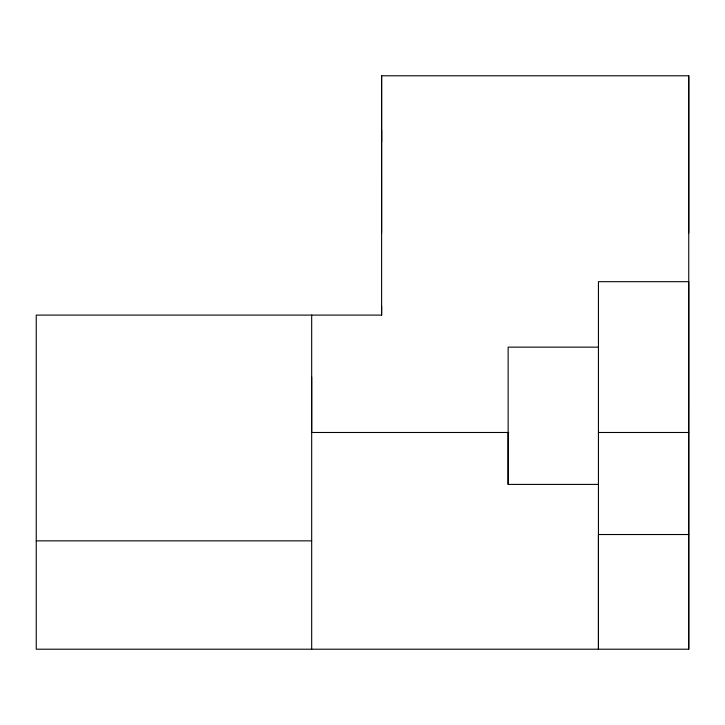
<?xml version="1.0" encoding="UTF-8"?>
<svg xmlns="http://www.w3.org/2000/svg" width="725" height="725" viewBox="0 0 725 725"><rect width="100%" height="100%" fill="white"/><g stroke="black" fill="none" stroke-linecap="round" stroke-linejoin="round"><path stroke-width="1.09" d="M311.678 376.973L311.668 432.481L508.696 432.481M381.622 306.059L381.613 315.094L36.25 315.094L36.25 649.21L688.75 649.21L688.75 75.79L381.613 75.79L381.613 315.094M598.442 484.409L508.143 484.409L508.143 347.148L598.442 347.148M598.442 432.481L688.75 432.481M688.741 534.524L598.442 534.524L598.442 649.21L598.442 281.681L688.75 281.681L688.741 649.21M36.25 540.85L311.678 540.85M688.75 75.79L688.75 233.124M508.143 432.481L508.143 484.409M381.613 75.79L381.622 233.124M381.613 129.965L381.622 141.964M311.678 315.094L311.678 649.21"/></g></svg>
